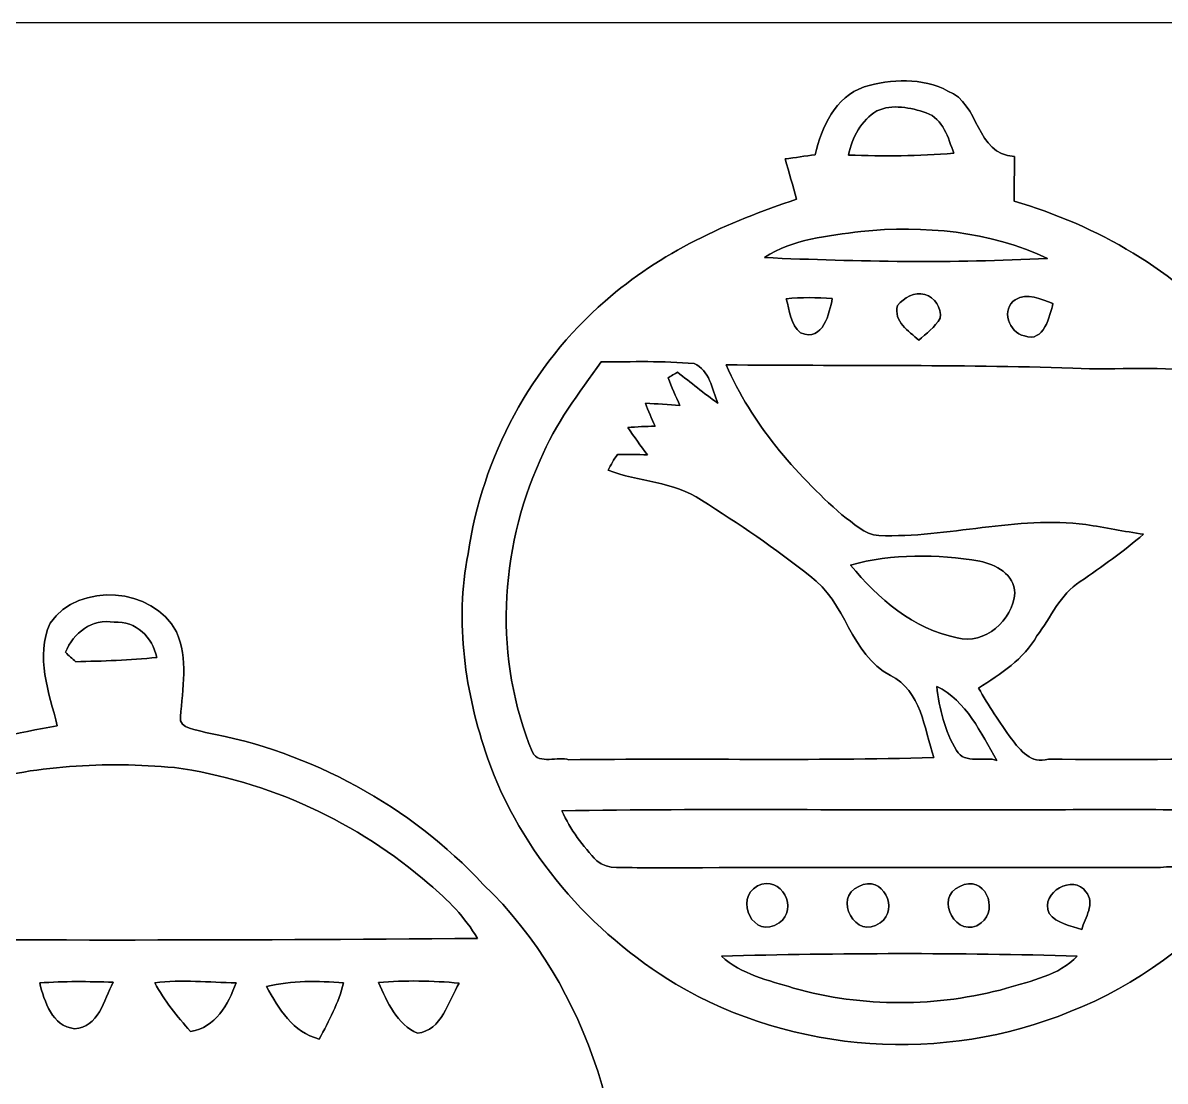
# Model space of a CAD drawing. Header units: centimetres. Extents: x -16.8 to 16.8, y -16.7 to 16.7.
# Drawn here: x -8.28 to 2.89, y 6.33 to 16.67 of the extents above; entities that cross this region are included whole.
import ezdxf

# ---------------------------------------------------------------- set-up
doc = ezdxf.new("R2010")
doc.units = ezdxf.units.CM
doc.header["$MEASUREMENT"] = 0
doc.layers.add('Layer 1', color=7, linetype='Continuous')

msp = doc.modelspace()

# ---------------------------------------------------------------- linework, layer by layer
at = {"layer": 'Layer 1', "color": 7}
for points, knots in [([(-16.77458, 16.66875), (-16.77458, 16.66875), (16.77458, 16.66875), (16.77458, 16.66875), (16.77458, 16.66875), (16.77458, 16.66875), (16.77458, -16.66875), (16.77458, -16.66875), (16.77458, -16.66875), (16.77458, -16.66875), (-16.77458, -16.66875), (-16.77458, -16.66875), (-16.77458, -16.66875), (-16.77458, -16.66875), (-16.77458, 16.66875), (-16.77458, 16.66875), (-16.77458, 16.66875), (-16.77458, 16.66875), (-16.77458, 16.66875), (-16.77458, 16.66875)], [0, 0, 0, 0, 0.16666667, 0.16666667, 0.16666667, 0.16666667, 0.33333333, 0.33333333, 0.33333333, 0.33333333, 0.5, 0.5, 0.5, 0.5, 0.66666667, 0.66666667, 0.66666667, 0.66666667, 1, 1, 1, 1]), ([(-0.05891, 16.04222), (-0.33973, 15.94838), (-0.47413, 15.64746), (-0.53552, 15.3797), (-0.53552, 15.3797), (-0.63324, 15.36629), (-0.73237, 15.35289), (-0.82903, 15.33878), (-0.82903, 15.33878), (-0.79481, 15.20684), (-0.75283, 15.07737), (-0.71755, 14.94543), (-0.71755, 14.94543), (-1.39206, 14.72247), (-2.05211, 14.42438), (-2.58939, 13.94954), (-2.58939, 13.94954), (-3.31435, 13.32265), (-3.79307, 12.42589), (-3.92959, 11.47833), (-3.92959, 11.47833), (-4.06224, 10.81264), (-3.95852, 10.12084), (-3.7405, 9.48443), (-3.7405, 9.48443), (-3.41383, 8.55945), (-2.73473, 7.77804), (-1.8983, 7.27392), (-1.8983, 7.27392), (-0.74824, 6.59342), (0.72284, 6.49676), (1.95651, 7.00476), (1.95651, 7.00476), (3.25543, 7.51487), (4.25626, 8.71255), (4.51944, 10.0838), (4.51944, 10.0838), (4.75791, 11.32205), (4.35222, 12.64391), (3.54577, 13.60029), (3.54577, 13.60029), (2.9912, 14.24975), (2.22144, 14.68755), (1.40794, 14.92673), (1.40794, 14.92673), (1.40935, 15.07208), (1.41217, 15.21742), (1.41146, 15.36241), (1.41146, 15.36241), (1.03011, 15.38111), (1.07421, 15.88417), (0.76165, 16.00235), (0.76165, 16.00235), (0.51118, 16.13606), (0.20638, 16.1223), (-0.05891, 16.04222), (-0.05891, 16.04222), (-0.05891, 16.04222), (-0.05891, 16.04222), (-0.05891, 16.04222)], [0, 0, 0, 0, 0.0625, 0.0625, 0.0625, 0.0625, 0.125, 0.125, 0.125, 0.125, 0.1875, 0.1875, 0.1875, 0.1875, 0.25, 0.25, 0.25, 0.25, 0.3125, 0.3125, 0.3125, 0.3125, 0.375, 0.375, 0.375, 0.375, 0.4375, 0.4375, 0.4375, 0.4375, 0.5, 0.5, 0.5, 0.5, 0.5625, 0.5625, 0.5625, 0.5625, 0.625, 0.625, 0.625, 0.625, 0.6875, 0.6875, 0.6875, 0.6875, 0.75, 0.75, 0.75, 0.75, 0.8125, 0.8125, 0.8125, 0.8125, 0.875, 0.875, 0.875, 0.875, 1, 1, 1, 1]), ([(0.06632, 15.80832), (0.21731, 15.87888), (0.39758, 15.83902), (0.54892, 15.79033), (0.54892, 15.79033), (0.71579, 15.73071), (0.76447, 15.54339), (0.8188, 15.39452), (0.8188, 15.39452), (0.47625, 15.36665), (0.13194, 15.36453), (-0.21096, 15.37688), (-0.21096, 15.37688), (-0.17709, 15.54833), (-0.08537, 15.71554), (0.06632, 15.80832)], [0, 0, 0, 0, 0.2, 0.2, 0.2, 0.2, 0.4, 0.4, 0.4, 0.4, 0.6, 0.6, 0.6, 0.6, 1, 1, 1, 1]), ([(-0.08961, 14.6304), (0.52423, 14.69143), (1.17016, 14.63322), (1.7339, 14.36687), (1.7339, 14.36687), (0.81245, 14.31678), (-0.11148, 14.33512), (-1.03293, 14.37428), (-1.03293, 14.37428), (-0.75494, 14.55984), (-0.41099, 14.58383), (-0.08961, 14.6304)], [0, 0, 0, 0, 0.25, 0.25, 0.25, 0.25, 0.5, 0.5, 0.5, 0.5, 1, 1, 1, 1]), ([(-0.82091, 13.97141), (-0.67098, 13.98658), (-0.51964, 13.98658), (-0.36901, 13.97388), (-0.36901, 13.97388), (-0.39829, 13.83559), (-0.45403, 13.54667), (-0.67945, 13.63839), (-0.67945, 13.63839), (-0.77752, 13.71988), (-0.78528, 13.85782), (-0.82091, 13.97141)], [0, 0, 0, 0, 0.25, 0.25, 0.25, 0.25, 0.5, 0.5, 0.5, 0.5, 1, 1, 1, 1]), ([(0.26776, 13.90791), (0.33267, 13.98094), (0.43427, 14.04655), (0.53587, 14.01339), (0.53587, 14.01339), (0.63253, 13.98552), (0.70132, 13.88251), (0.68509, 13.78232), (0.68509, 13.78232), (0.63429, 13.69413), (0.55033, 13.63274), (0.47554, 13.56642), (0.47554, 13.56642), (0.37924, 13.65991), (0.22825, 13.74316), (0.26776, 13.90791)], [0, 0, 0, 0, 0.2, 0.2, 0.2, 0.2, 0.4, 0.4, 0.4, 0.4, 0.6, 0.6, 0.6, 0.6, 1, 1, 1, 1]), ([(1.42028, 13.96224), (1.53635, 14.04161), (1.67252, 13.96189), (1.78858, 13.92626), (1.78858, 13.92626), (1.76001, 13.80913), (1.69721, 13.53573), (1.51059, 13.60981), (1.51059, 13.60981), (1.35431, 13.63768), (1.27741, 13.87651), (1.42028, 13.96224)], [0, 0, 0, 0, 0.25, 0.25, 0.25, 0.25, 0.5, 0.5, 0.5, 0.5, 1, 1, 1, 1]), ([(-2.62749, 13.35652), (-2.32551, 13.3544), (-2.02212, 13.36781), (-1.72085, 13.33782), (-1.72085, 13.33782), (-1.56774, 13.27891), (-1.54481, 13.08664), (-1.48872, 12.95188), (-1.48872, 12.95188), (-1.62419, 13.04749), (-1.75189, 13.15367), (-1.88278, 13.25492), (-1.88278, 13.25492), (-1.90571, 13.24116), (-1.95192, 13.21364), (-1.9752, 13.19953), (-1.9752, 13.19953), (-1.93922, 13.10816), (-1.90006, 13.01785), (-1.85843, 12.9286), (-1.85843, 12.9286), (-1.97026, 12.93636), (-2.08527, 12.94518), (-2.19604, 12.95188), (-2.19604, 12.95188), (-2.16817, 12.87533), (-2.13536, 12.80089), (-2.1022, 12.72646), (-2.1022, 12.72646), (-2.1911, 12.72434), (-2.2793, 12.72117), (-2.36784, 12.71411), (-2.36784, 12.71411), (-2.30681, 12.62274), (-2.24155, 12.53455), (-2.17629, 12.44635), (-2.17629, 12.44635), (-2.2733, 12.44882), (-2.37314, 12.45447), (-2.46944, 12.44917), (-2.46944, 12.44917), (-2.50613, 12.40296), (-2.53259, 12.34934), (-2.56152, 12.29783), (-2.56152, 12.29783), (-2.26236, 12.18106), (-1.92193, 12.18847), (-1.64888, 12.00397), (-1.64888, 12.00397), (-1.28446, 11.77361), (-0.92534, 11.53266), (-0.58843, 11.26278), (-0.58843, 11.26278), (-0.23319, 11.01302), (-0.19473, 10.49726), (0.19967, 10.29123), (0.19967, 10.29123), (0.49777, 10.1413), (0.53164, 9.77265), (0.6223, 9.48796), (0.6223, 9.48796), (-0.56691, 9.45339), (-1.75683, 9.48302), (-2.94605, 9.46644), (-2.94605, 9.46644), (-3.04412, 9.5063), (-3.23744, 9.41246), (-3.30165, 9.53982), (-3.30165, 9.53982), (-3.67453, 10.44504), (-3.63008, 11.50761), (-3.22404, 12.3952), (-3.22404, 12.3952), (-3.08187, 12.74798), (-2.84515, 13.0489), (-2.62749, 13.35652)], [0, 0, 0, 0, 0.05, 0.05, 0.05, 0.05, 0.1, 0.1, 0.1, 0.1, 0.15, 0.15, 0.15, 0.15, 0.2, 0.2, 0.2, 0.2, 0.25, 0.25, 0.25, 0.25, 0.3, 0.3, 0.3, 0.3, 0.35, 0.35, 0.35, 0.35, 0.4, 0.4, 0.4, 0.4, 0.45, 0.45, 0.45, 0.45, 0.5, 0.5, 0.5, 0.5, 0.55, 0.55, 0.55, 0.55, 0.6, 0.6, 0.6, 0.6, 0.65, 0.65, 0.65, 0.65, 0.7, 0.7, 0.7, 0.7, 0.75, 0.75, 0.75, 0.75, 0.8, 0.8, 0.8, 0.8, 0.85, 0.85, 0.85, 0.85, 0.9, 0.9, 0.9, 0.9, 1, 1, 1, 1]), ([(-1.40617, 13.32618), (-0.27728, 13.31595), (0.85266, 13.329), (1.98155, 13.29514), (1.98155, 13.29514), (2.41618, 13.2655), (2.86808, 13.33324), (3.29248, 13.23728), (3.29248, 13.23728), (4.04742, 12.40896), (4.3053, 11.19964), (4.09963, 10.11237), (4.09963, 10.11237), (4.04707, 9.89118), (3.98216, 9.6707), (3.87491, 9.46926), (3.87491, 9.46926), (3.16442, 9.47949), (2.45392, 9.46009), (1.74413, 9.47349), (1.74413, 9.47349), (1.57339, 9.41776), (1.47038, 9.56134), (1.38183, 9.67105), (1.38183, 9.67105), (1.26647, 9.83121), (1.15923, 9.99702), (1.06045, 10.16741), (1.06045, 10.16741), (1.276, 10.30534), (1.50283, 10.44716), (1.6316, 10.67752), (1.6316, 10.67752), (1.76777, 10.85674), (1.85773, 11.08498), (2.05564, 11.20846), (2.05564, 11.20846), (2.26907, 11.35239), (2.47685, 11.50585), (2.67511, 11.67024), (2.67511, 11.67024), (2.48532, 11.69811), (2.29835, 11.73551), (2.10926, 11.76584), (2.10926, 11.76584), (1.43122, 11.85263), (0.76412, 11.63426), (0.08643, 11.65754), (0.08643, 11.65754), (-0.05891, 11.66177), (-0.16263, 11.78454), (-0.27552, 11.85933), (-0.27552, 11.85933), (-0.73942, 12.27102), (-1.15676, 12.75292), (-1.40617, 13.32618)], [0, 0, 0, 0, 0.06666667, 0.06666667, 0.06666667, 0.06666667, 0.13333333, 0.13333333, 0.13333333, 0.13333333, 0.2, 0.2, 0.2, 0.2, 0.26666667, 0.26666667, 0.26666667, 0.26666667, 0.33333333, 0.33333333, 0.33333333, 0.33333333, 0.4, 0.4, 0.4, 0.4, 0.46666667, 0.46666667, 0.46666667, 0.46666667, 0.53333333, 0.53333333, 0.53333333, 0.53333333, 0.6, 0.6, 0.6, 0.6, 0.66666667, 0.66666667, 0.66666667, 0.66666667, 0.73333333, 0.73333333, 0.73333333, 0.73333333, 0.8, 0.8, 0.8, 0.8, 0.86666667, 0.86666667, 0.86666667, 0.86666667, 1, 1, 1, 1]), ([(-0.19156, 11.36932), (0.21696, 11.4808), (0.65652, 11.47974), (1.07209, 11.40601), (1.07209, 11.40601), (1.23014, 11.37814), (1.41252, 11.27654), (1.41499, 11.09557), (1.41499, 11.09557), (1.39453, 10.83169), (1.12113, 10.58616), (0.85125, 10.65883), (0.85125, 10.65883), (0.42545, 10.74244), (0.07726, 11.04336), (-0.19156, 11.36932)], [0, 0, 0, 0, 0.2, 0.2, 0.2, 0.2, 0.4, 0.4, 0.4, 0.4, 0.6, 0.6, 0.6, 0.6, 1, 1, 1, 1]), ([(-8.01723, 10.80311), (-8.16504, 10.47327), (-8.02534, 10.12437), (-7.94667, 9.79664), (-7.94667, 9.79664), (-8.72278, 9.67176), (-9.48902, 9.42375), (-10.14342, 8.97996), (-10.14342, 8.97996), (-11.64872, 8.03346), (-12.55289, 6.21524), (-12.38179, 4.44288), (-12.38179, 4.44288), (-12.27631, 3.03601), (-11.49315, 1.71873), (-10.35614, 0.89711), (-10.35614, 0.89711), (-9.07133, -0.04798), (-7.32296, -0.31962), (-5.81413, 0.20461), (-5.81413, 0.20461), (-4.03825, 0.77435), (-2.65077, 2.42464), (-2.44722, 4.2859), (-2.44722, 4.2859), (-2.29129, 5.71041), (-2.73368, 7.24076), (-3.78107, 8.24865), (-3.78107, 8.24865), (-4.49827, 9.01488), (-5.46382, 9.54687), (-6.49781, 9.73279), (-6.49781, 9.73279), (-6.5719, 9.76559), (-6.7624, 9.76136), (-6.74264, 9.88836), (-6.74264, 9.88836), (-6.72218, 10.16035), (-6.6615, 10.45527), (-6.78251, 10.71527), (-6.78251, 10.71527), (-7.00934, 11.1566), (-7.73183, 11.2074), (-8.01723, 10.80311), (-8.01723, 10.80311), (-8.01723, 10.80311), (-8.01723, 10.80311), (-8.01723, 10.80311)], [0, 0, 0, 0, 0.07692308, 0.07692308, 0.07692308, 0.07692308, 0.15384615, 0.15384615, 0.15384615, 0.15384615, 0.23076923, 0.23076923, 0.23076923, 0.23076923, 0.30769231, 0.30769231, 0.30769231, 0.30769231, 0.38461538, 0.38461538, 0.38461538, 0.38461538, 0.46153846, 0.46153846, 0.46153846, 0.46153846, 0.53846154, 0.53846154, 0.53846154, 0.53846154, 0.61538462, 0.61538462, 0.61538462, 0.61538462, 0.69230769, 0.69230769, 0.69230769, 0.69230769, 0.76923077, 0.76923077, 0.76923077, 0.76923077, 0.84615385, 0.84615385, 0.84615385, 0.84615385, 1, 1, 1, 1]), ([(-7.86694, 10.51666), (-7.78757, 10.70681), (-7.60977, 10.85003), (-7.38928, 10.81017), (-7.38928, 10.81017), (-7.17868, 10.82675), (-7.01569, 10.66271), (-6.97336, 10.46656), (-6.97336, 10.46656), (-7.23653, 10.43622), (-7.50182, 10.43305), (-7.76605, 10.42388), (-7.76605, 10.42388), (-7.79992, 10.45492), (-7.83343, 10.48597), (-7.86694, 10.51666)], [0, 0, 0, 0, 0.2, 0.2, 0.2, 0.2, 0.4, 0.4, 0.4, 0.4, 0.6, 0.6, 0.6, 0.6, 1, 1, 1, 1]), ([(0.65193, 10.18328), (0.94192, 10.04394), (1.08444, 9.72714), (1.23966, 9.46044), (1.23966, 9.46044), (1.12536, 9.50242), (0.92251, 9.41846), (0.84631, 9.5564), (0.84631, 9.5564), (0.73096, 9.74478), (0.67874, 9.96597), (0.65193, 10.18328)], [0, 0, 0, 0, 0.25, 0.25, 0.25, 0.25, 0.5, 0.5, 0.5, 0.5, 1, 1, 1, 1]), ([(-8.83673, 9.21949), (-8.17951, 9.41176), (-7.48136, 9.45233), (-6.80156, 9.39024), (-6.80156, 9.39024), (-5.88363, 9.26359), (-5.00768, 8.8586), (-4.31024, 8.24936), (-4.31024, 8.24936), (-4.12433, 8.10048), (-3.9624, 7.92409), (-3.83646, 7.72125), (-3.83646, 7.72125), (-6.21771, 7.70008), (-8.60002, 7.69832), (-10.98091, 7.72231), (-10.98091, 7.72231), (-10.4327, 8.41304), (-9.67458, 8.94115), (-8.83673, 9.21949)], [0, 0, 0, 0, 0.16666667, 0.16666667, 0.16666667, 0.16666667, 0.33333333, 0.33333333, 0.33333333, 0.33333333, 0.5, 0.5, 0.5, 0.5, 0.66666667, 0.66666667, 0.66666667, 0.66666667, 1, 1, 1, 1]), ([(-3.01202, 8.96761), (-1.59068, 8.99125), (-0.16898, 8.9722), (1.25236, 8.97819), (1.25236, 8.97819), (2.03447, 8.97255), (2.81764, 8.99724), (3.59939, 8.95632), (3.59939, 8.95632), (3.52813, 8.79263), (3.43782, 8.63247), (3.3147, 8.50265), (3.3147, 8.50265), (3.19299, 8.37847), (2.99261, 8.43844), (2.84092, 8.41269), (2.84092, 8.41269), (1.13524, 8.41093), (-0.57044, 8.41904), (-2.27612, 8.40881), (-2.27612, 8.40881), (-2.40277, 8.42292), (-2.56328, 8.38412), (-2.67018, 8.47725), (-2.67018, 8.47725), (-2.80882, 8.62189), (-2.92982, 8.78452), (-3.01202, 8.96761)], [0, 0, 0, 0, 0.125, 0.125, 0.125, 0.125, 0.25, 0.25, 0.25, 0.25, 0.375, 0.375, 0.375, 0.375, 0.5, 0.5, 0.5, 0.5, 0.625, 0.625, 0.625, 0.625, 0.75, 0.75, 0.75, 0.75, 1, 1, 1, 1]), ([(-1.10031, 8.23313), (-0.86572, 8.34884), (-0.6925, 8.00417), (-0.889, 7.87259), (-0.889, 7.87259), (-1.13947, 7.70008), (-1.33456, 8.10719), (-1.10031, 8.23313)], [0, 0, 0, 0, 0.33333333, 0.33333333, 0.33333333, 0.33333333, 1, 1, 1, 1]), ([(-0.11007, 8.22819), (0.12347, 8.35201), (0.29422, 8.00206), (0.09878, 7.87259), (0.09878, 7.87259), (-0.14076, 7.69338), (-0.36724, 8.12412), (-0.11007, 8.22819)], [0, 0, 0, 0, 0.33333333, 0.33333333, 0.33333333, 0.33333333, 1, 1, 1, 1]), ([(0.87771, 8.22819), (1.11901, 8.35131), (1.26541, 8.00982), (1.08761, 7.87153), (1.08761, 7.87153), (0.85019, 7.69267), (0.61877, 8.12341), (0.87771, 8.22819)], [0, 0, 0, 0, 0.33333333, 0.33333333, 0.33333333, 0.33333333, 1, 1, 1, 1]), ([(1.75119, 7.96466), (1.657, 8.17351), (1.99425, 8.35237), (2.11032, 8.17598), (2.11032, 8.17598), (2.2038, 8.06344), (2.10397, 7.92304), (2.0701, 7.80732), (2.0701, 7.80732), (1.96074, 7.84648), (1.82668, 7.86518), (1.75119, 7.96466)], [0, 0, 0, 0, 0.25, 0.25, 0.25, 0.25, 0.5, 0.5, 0.5, 0.5, 1, 1, 1, 1]), ([(-1.4538, 7.54733), (-0.29457, 7.57908), (0.86677, 7.58014), (2.02636, 7.54839), (2.02636, 7.54839), (1.84714, 7.35577), (1.57374, 7.30885), (1.33526, 7.233), (1.33526, 7.233), (0.65828, 7.04779), (-0.07126, 7.04286), (-0.74718, 7.23547), (-0.74718, 7.23547), (-0.99342, 7.30814), (-1.25765, 7.37059), (-1.4538, 7.54733)], [0, 0, 0, 0, 0.2, 0.2, 0.2, 0.2, 0.4, 0.4, 0.4, 0.4, 0.6, 0.6, 0.6, 0.6, 1, 1, 1, 1]), ([(-8.11812, 7.28521), (-7.87964, 7.30179), (-7.63976, 7.30109), (-7.40093, 7.29156), (-7.40093, 7.29156), (-7.48841, 7.11906), (-7.54592, 6.84847), (-7.77875, 6.83789), (-7.77875, 6.83789), (-7.99818, 6.86364), (-8.07226, 7.10283), (-8.11812, 7.28521)], [0, 0, 0, 0, 0.25, 0.25, 0.25, 0.25, 0.5, 0.5, 0.5, 0.5, 1, 1, 1, 1]), ([(-6.99417, 7.28698), (-6.72924, 7.31908), (-6.46218, 7.29227), (-6.19654, 7.28592), (-6.19654, 7.28592), (-6.27839, 7.07496), (-6.39551, 6.85024), (-6.64492, 6.81037), (-6.64492, 6.81037), (-6.77263, 6.96066), (-6.90245, 7.11129), (-6.99417, 7.28698)], [0, 0, 0, 0, 0.25, 0.25, 0.25, 0.25, 0.5, 0.5, 0.5, 0.5, 1, 1, 1, 1]), ([(-5.90056, 7.24888), (-5.65397, 7.31308), (-5.39785, 7.30356), (-5.14668, 7.28627), (-5.14668, 7.28627), (-5.19642, 7.09189), (-5.29096, 6.91374), (-5.38445, 6.73735), (-5.38445, 6.73735), (-5.64515, 6.80226), (-5.78062, 7.03298), (-5.90056, 7.24888)], [0, 0, 0, 0, 0.25, 0.25, 0.25, 0.25, 0.5, 0.5, 0.5, 0.5, 1, 1, 1, 1]), ([(-4.80695, 7.28804), (-4.54448, 7.31449), (-4.27884, 7.30603), (-4.01602, 7.2838), (-4.01602, 7.2838), (-4.1215, 7.10706), (-4.18994, 6.81919), (-4.42348, 6.79485), (-4.42348, 6.79485), (-4.62633, 6.87493), (-4.7184, 7.10318), (-4.80695, 7.28804)], [0, 0, 0, 0, 0.25, 0.25, 0.25, 0.25, 0.5, 0.5, 0.5, 0.5, 1, 1, 1, 1])]:
    msp.add_open_spline(points, degree=3, knots=knots, dxfattribs=at)
at = {"layer": 'Layer 1', "color": 251}
for points, knots in [([(-0.05891, 16.04222), (0.20638, 16.1223), (0.51118, 16.13606), (0.76165, 16.00235), (0.76165, 16.00235), (1.07421, 15.88417), (1.03011, 15.38111), (1.41146, 15.36241), (1.41146, 15.36241), (1.41217, 15.21742), (1.40935, 15.07208), (1.40794, 14.92673), (1.40794, 14.92673), (2.22144, 14.68755), (2.9912, 14.24975), (3.54577, 13.60029), (3.54577, 13.60029), (4.35222, 12.64391), (4.75791, 11.32205), (4.51944, 10.0838), (4.51944, 10.0838), (4.25626, 8.71255), (3.25543, 7.51487), (1.95651, 7.00476), (1.95651, 7.00476), (0.72284, 6.49676), (-0.74824, 6.59342), (-1.8983, 7.27392), (-1.8983, 7.27392), (-2.73473, 7.77804), (-3.41383, 8.55945), (-3.7405, 9.48443), (-3.7405, 9.48443), (-3.95852, 10.12084), (-4.06224, 10.81264), (-3.92959, 11.47833), (-3.92959, 11.47833), (-3.79307, 12.42589), (-3.31435, 13.32265), (-2.58939, 13.94954), (-2.58939, 13.94954), (-2.05211, 14.42438), (-1.39206, 14.72247), (-0.71755, 14.94543), (-0.71755, 14.94543), (-0.75283, 15.07737), (-0.79481, 15.20684), (-0.82903, 15.33878), (-0.82903, 15.33878), (-0.73237, 15.35289), (-0.63324, 15.36629), (-0.53552, 15.3797), (-0.53552, 15.3797), (-0.47413, 15.64746), (-0.33973, 15.94838), (-0.05891, 16.04222), (-0.05891, 16.04222), (-0.05891, 16.04222), (-0.05891, 16.04222), (-0.05891, 16.04222)], [0, 0, 0, 0, 0.0625, 0.0625, 0.0625, 0.0625, 0.125, 0.125, 0.125, 0.125, 0.1875, 0.1875, 0.1875, 0.1875, 0.25, 0.25, 0.25, 0.25, 0.3125, 0.3125, 0.3125, 0.3125, 0.375, 0.375, 0.375, 0.375, 0.4375, 0.4375, 0.4375, 0.4375, 0.5, 0.5, 0.5, 0.5, 0.5625, 0.5625, 0.5625, 0.5625, 0.625, 0.625, 0.625, 0.625, 0.6875, 0.6875, 0.6875, 0.6875, 0.75, 0.75, 0.75, 0.75, 0.8125, 0.8125, 0.8125, 0.8125, 0.875, 0.875, 0.875, 0.875, 1, 1, 1, 1]), ([(0.06632, 15.80832), (-0.08537, 15.71554), (-0.17709, 15.54833), (-0.21096, 15.37688), (-0.21096, 15.37688), (0.13194, 15.36453), (0.47625, 15.36665), (0.8188, 15.39452), (0.8188, 15.39452), (0.76447, 15.54339), (0.71579, 15.73071), (0.54892, 15.79033), (0.54892, 15.79033), (0.39758, 15.83902), (0.21731, 15.87888), (0.06632, 15.80832), (0.06632, 15.80832), (0.06632, 15.80832), (0.06632, 15.80832), (0.06632, 15.80832)], [0, 0, 0, 0, 0.16666667, 0.16666667, 0.16666667, 0.16666667, 0.33333333, 0.33333333, 0.33333333, 0.33333333, 0.5, 0.5, 0.5, 0.5, 0.66666667, 0.66666667, 0.66666667, 0.66666667, 1, 1, 1, 1]), ([(-0.08961, 14.6304), (-0.41099, 14.58383), (-0.75494, 14.55984), (-1.03293, 14.37428), (-1.03293, 14.37428), (-0.11148, 14.33512), (0.81245, 14.31678), (1.7339, 14.36687), (1.7339, 14.36687), (1.17016, 14.63322), (0.52423, 14.69143), (-0.08961, 14.6304), (-0.08961, 14.6304), (-0.08961, 14.6304), (-0.08961, 14.6304), (-0.08961, 14.6304)], [0, 0, 0, 0, 0.2, 0.2, 0.2, 0.2, 0.4, 0.4, 0.4, 0.4, 0.6, 0.6, 0.6, 0.6, 1, 1, 1, 1]), ([(-0.82091, 13.97141), (-0.78528, 13.85782), (-0.77752, 13.71988), (-0.67945, 13.63839), (-0.67945, 13.63839), (-0.45403, 13.54667), (-0.39829, 13.83559), (-0.36901, 13.97388), (-0.36901, 13.97388), (-0.51964, 13.98658), (-0.67098, 13.98658), (-0.82091, 13.97141), (-0.82091, 13.97141), (-0.82091, 13.97141), (-0.82091, 13.97141), (-0.82091, 13.97141)], [0, 0, 0, 0, 0.2, 0.2, 0.2, 0.2, 0.4, 0.4, 0.4, 0.4, 0.6, 0.6, 0.6, 0.6, 1, 1, 1, 1]), ([(0.26776, 13.90791), (0.22825, 13.74316), (0.37924, 13.65991), (0.47554, 13.56642), (0.47554, 13.56642), (0.55033, 13.63274), (0.63429, 13.69413), (0.68509, 13.78232), (0.68509, 13.78232), (0.70132, 13.88251), (0.63253, 13.98552), (0.53587, 14.01339), (0.53587, 14.01339), (0.43427, 14.04655), (0.33267, 13.98094), (0.26776, 13.90791), (0.26776, 13.90791), (0.26776, 13.90791), (0.26776, 13.90791), (0.26776, 13.90791)], [0, 0, 0, 0, 0.16666667, 0.16666667, 0.16666667, 0.16666667, 0.33333333, 0.33333333, 0.33333333, 0.33333333, 0.5, 0.5, 0.5, 0.5, 0.66666667, 0.66666667, 0.66666667, 0.66666667, 1, 1, 1, 1]), ([(1.42028, 13.96224), (1.27741, 13.87651), (1.35431, 13.63768), (1.51059, 13.60981), (1.51059, 13.60981), (1.69721, 13.53573), (1.76001, 13.80913), (1.78858, 13.92626), (1.78858, 13.92626), (1.67252, 13.96189), (1.53635, 14.04161), (1.42028, 13.96224), (1.42028, 13.96224), (1.42028, 13.96224), (1.42028, 13.96224), (1.42028, 13.96224)], [0, 0, 0, 0, 0.2, 0.2, 0.2, 0.2, 0.4, 0.4, 0.4, 0.4, 0.6, 0.6, 0.6, 0.6, 1, 1, 1, 1]), ([(-2.62749, 13.35652), (-2.84515, 13.0489), (-3.08187, 12.74798), (-3.22404, 12.3952), (-3.22404, 12.3952), (-3.63008, 11.50761), (-3.67453, 10.44504), (-3.30165, 9.53982), (-3.30165, 9.53982), (-3.23744, 9.41246), (-3.04412, 9.5063), (-2.94605, 9.46644), (-2.94605, 9.46644), (-1.75683, 9.48302), (-0.56691, 9.45339), (0.6223, 9.48796), (0.6223, 9.48796), (0.53164, 9.77265), (0.49777, 10.1413), (0.19967, 10.29123), (0.19967, 10.29123), (-0.19473, 10.49726), (-0.23319, 11.01302), (-0.58843, 11.26278), (-0.58843, 11.26278), (-0.92534, 11.53266), (-1.28446, 11.77361), (-1.64888, 12.00397), (-1.64888, 12.00397), (-1.92193, 12.18847), (-2.26236, 12.18106), (-2.56152, 12.29783), (-2.56152, 12.29783), (-2.53259, 12.34934), (-2.50613, 12.40296), (-2.46944, 12.44917), (-2.46944, 12.44917), (-2.37314, 12.45447), (-2.2733, 12.44882), (-2.17629, 12.44635), (-2.17629, 12.44635), (-2.24155, 12.53455), (-2.30681, 12.62274), (-2.36784, 12.71411), (-2.36784, 12.71411), (-2.2793, 12.72117), (-2.1911, 12.72434), (-2.1022, 12.72646), (-2.1022, 12.72646), (-2.13536, 12.80089), (-2.16817, 12.87533), (-2.19604, 12.95188), (-2.19604, 12.95188), (-2.08527, 12.94518), (-1.97026, 12.93636), (-1.85843, 12.9286), (-1.85843, 12.9286), (-1.90006, 13.01785), (-1.93922, 13.10816), (-1.9752, 13.19953), (-1.9752, 13.19953), (-1.95192, 13.21364), (-1.90571, 13.24116), (-1.88278, 13.25492), (-1.88278, 13.25492), (-1.75189, 13.15367), (-1.62419, 13.04749), (-1.48872, 12.95188), (-1.48872, 12.95188), (-1.54481, 13.08664), (-1.56774, 13.27891), (-1.72085, 13.33782), (-1.72085, 13.33782), (-2.02212, 13.36781), (-2.32551, 13.3544), (-2.62749, 13.35652), (-2.62749, 13.35652), (-2.62749, 13.35652), (-2.62749, 13.35652), (-2.62749, 13.35652)], [0, 0, 0, 0, 0.04761905, 0.04761905, 0.04761905, 0.04761905, 0.0952381, 0.0952381, 0.0952381, 0.0952381, 0.14285714, 0.14285714, 0.14285714, 0.14285714, 0.19047619, 0.19047619, 0.19047619, 0.19047619, 0.23809524, 0.23809524, 0.23809524, 0.23809524, 0.28571429, 0.28571429, 0.28571429, 0.28571429, 0.33333333, 0.33333333, 0.33333333, 0.33333333, 0.38095238, 0.38095238, 0.38095238, 0.38095238, 0.42857143, 0.42857143, 0.42857143, 0.42857143, 0.47619048, 0.47619048, 0.47619048, 0.47619048, 0.52380952, 0.52380952, 0.52380952, 0.52380952, 0.57142857, 0.57142857, 0.57142857, 0.57142857, 0.61904762, 0.61904762, 0.61904762, 0.61904762, 0.66666667, 0.66666667, 0.66666667, 0.66666667, 0.71428571, 0.71428571, 0.71428571, 0.71428571, 0.76190476, 0.76190476, 0.76190476, 0.76190476, 0.80952381, 0.80952381, 0.80952381, 0.80952381, 0.85714286, 0.85714286, 0.85714286, 0.85714286, 0.9047619, 0.9047619, 0.9047619, 0.9047619, 1, 1, 1, 1]), ([(-1.40617, 13.32618), (-1.15676, 12.75292), (-0.73942, 12.27102), (-0.27552, 11.85933), (-0.27552, 11.85933), (-0.16263, 11.78454), (-0.05891, 11.66177), (0.08643, 11.65754), (0.08643, 11.65754), (0.76412, 11.63426), (1.43122, 11.85263), (2.10926, 11.76584), (2.10926, 11.76584), (2.29835, 11.73551), (2.48532, 11.69811), (2.67511, 11.67024), (2.67511, 11.67024), (2.47685, 11.50585), (2.26907, 11.35239), (2.05564, 11.20846), (2.05564, 11.20846), (1.85773, 11.08498), (1.76777, 10.85674), (1.6316, 10.67752), (1.6316, 10.67752), (1.50283, 10.44716), (1.276, 10.30534), (1.06045, 10.16741), (1.06045, 10.16741), (1.15923, 9.99702), (1.26647, 9.83121), (1.38183, 9.67105), (1.38183, 9.67105), (1.47038, 9.56134), (1.57339, 9.41776), (1.74413, 9.47349), (1.74413, 9.47349), (2.45392, 9.46009), (3.16442, 9.47949), (3.87491, 9.46926), (3.87491, 9.46926), (3.98216, 9.6707), (4.04707, 9.89118), (4.09963, 10.11237), (4.09963, 10.11237), (4.3053, 11.19964), (4.04742, 12.40896), (3.29248, 13.23728), (3.29248, 13.23728), (2.86808, 13.33324), (2.41618, 13.2655), (1.98155, 13.29514), (1.98155, 13.29514), (0.85266, 13.329), (-0.27728, 13.31595), (-1.40617, 13.32618), (-1.40617, 13.32618), (-1.40617, 13.32618), (-1.40617, 13.32618), (-1.40617, 13.32618)], [0, 0, 0, 0, 0.0625, 0.0625, 0.0625, 0.0625, 0.125, 0.125, 0.125, 0.125, 0.1875, 0.1875, 0.1875, 0.1875, 0.25, 0.25, 0.25, 0.25, 0.3125, 0.3125, 0.3125, 0.3125, 0.375, 0.375, 0.375, 0.375, 0.4375, 0.4375, 0.4375, 0.4375, 0.5, 0.5, 0.5, 0.5, 0.5625, 0.5625, 0.5625, 0.5625, 0.625, 0.625, 0.625, 0.625, 0.6875, 0.6875, 0.6875, 0.6875, 0.75, 0.75, 0.75, 0.75, 0.8125, 0.8125, 0.8125, 0.8125, 0.875, 0.875, 0.875, 0.875, 1, 1, 1, 1]), ([(-0.19156, 11.36932), (0.07726, 11.04336), (0.42545, 10.74244), (0.85125, 10.65883), (0.85125, 10.65883), (1.12113, 10.58616), (1.39453, 10.83169), (1.41499, 11.09557), (1.41499, 11.09557), (1.41252, 11.27654), (1.23014, 11.37814), (1.07209, 11.40601), (1.07209, 11.40601), (0.65652, 11.47974), (0.21696, 11.4808), (-0.19156, 11.36932), (-0.19156, 11.36932), (-0.19156, 11.36932), (-0.19156, 11.36932), (-0.19156, 11.36932)], [0, 0, 0, 0, 0.16666667, 0.16666667, 0.16666667, 0.16666667, 0.33333333, 0.33333333, 0.33333333, 0.33333333, 0.5, 0.5, 0.5, 0.5, 0.66666667, 0.66666667, 0.66666667, 0.66666667, 1, 1, 1, 1]), ([(-8.01723, 10.80311), (-7.73183, 11.2074), (-7.00934, 11.1566), (-6.78251, 10.71527), (-6.78251, 10.71527), (-6.6615, 10.45527), (-6.72218, 10.16035), (-6.74264, 9.88836), (-6.74264, 9.88836), (-6.7624, 9.76136), (-6.5719, 9.76559), (-6.49781, 9.73279), (-6.49781, 9.73279), (-5.46382, 9.54687), (-4.49827, 9.01488), (-3.78107, 8.24865), (-3.78107, 8.24865), (-2.73368, 7.24076), (-2.29129, 5.71041), (-2.44722, 4.2859), (-2.44722, 4.2859), (-2.65077, 2.42464), (-4.03825, 0.77435), (-5.81413, 0.20461), (-5.81413, 0.20461), (-7.32296, -0.31962), (-9.07133, -0.04798), (-10.35614, 0.89711), (-10.35614, 0.89711), (-11.49315, 1.71873), (-12.27631, 3.03601), (-12.38179, 4.44288), (-12.38179, 4.44288), (-12.55289, 6.21524), (-11.64872, 8.03346), (-10.14342, 8.97996), (-10.14342, 8.97996), (-9.48902, 9.42375), (-8.72278, 9.67176), (-7.94667, 9.79664), (-7.94667, 9.79664), (-8.02534, 10.12437), (-8.16504, 10.47327), (-8.01723, 10.80311), (-8.01723, 10.80311), (-8.01723, 10.80311), (-8.01723, 10.80311), (-8.01723, 10.80311)], [0, 0, 0, 0, 0.07692308, 0.07692308, 0.07692308, 0.07692308, 0.15384615, 0.15384615, 0.15384615, 0.15384615, 0.23076923, 0.23076923, 0.23076923, 0.23076923, 0.30769231, 0.30769231, 0.30769231, 0.30769231, 0.38461538, 0.38461538, 0.38461538, 0.38461538, 0.46153846, 0.46153846, 0.46153846, 0.46153846, 0.53846154, 0.53846154, 0.53846154, 0.53846154, 0.61538462, 0.61538462, 0.61538462, 0.61538462, 0.69230769, 0.69230769, 0.69230769, 0.69230769, 0.76923077, 0.76923077, 0.76923077, 0.76923077, 0.84615385, 0.84615385, 0.84615385, 0.84615385, 1, 1, 1, 1]), ([(-7.86694, 10.51666), (-7.83343, 10.48597), (-7.79992, 10.45492), (-7.76605, 10.42388), (-7.76605, 10.42388), (-7.50182, 10.43305), (-7.23653, 10.43622), (-6.97336, 10.46656), (-6.97336, 10.46656), (-7.01569, 10.66271), (-7.17868, 10.82675), (-7.38928, 10.81017), (-7.38928, 10.81017), (-7.60977, 10.85003), (-7.78757, 10.70681), (-7.86694, 10.51666), (-7.86694, 10.51666), (-7.86694, 10.51666), (-7.86694, 10.51666), (-7.86694, 10.51666)], [0, 0, 0, 0, 0.16666667, 0.16666667, 0.16666667, 0.16666667, 0.33333333, 0.33333333, 0.33333333, 0.33333333, 0.5, 0.5, 0.5, 0.5, 0.66666667, 0.66666667, 0.66666667, 0.66666667, 1, 1, 1, 1]), ([(0.65193, 10.18328), (0.67874, 9.96597), (0.73096, 9.74478), (0.84631, 9.5564), (0.84631, 9.5564), (0.92251, 9.41846), (1.12536, 9.50242), (1.23966, 9.46044), (1.23966, 9.46044), (1.08444, 9.72714), (0.94192, 10.04394), (0.65193, 10.18328), (0.65193, 10.18328), (0.65193, 10.18328), (0.65193, 10.18328), (0.65193, 10.18328)], [0, 0, 0, 0, 0.2, 0.2, 0.2, 0.2, 0.4, 0.4, 0.4, 0.4, 0.6, 0.6, 0.6, 0.6, 1, 1, 1, 1]), ([(-8.83673, 9.21949), (-9.67458, 8.94115), (-10.4327, 8.41304), (-10.98091, 7.72231), (-10.98091, 7.72231), (-8.60002, 7.69832), (-6.21771, 7.70008), (-3.83646, 7.72125), (-3.83646, 7.72125), (-3.9624, 7.92409), (-4.12433, 8.10048), (-4.31024, 8.24936), (-4.31024, 8.24936), (-5.00768, 8.8586), (-5.88363, 9.26359), (-6.80156, 9.39024), (-6.80156, 9.39024), (-7.48136, 9.45233), (-8.17951, 9.41176), (-8.83673, 9.21949), (-8.83673, 9.21949), (-8.83673, 9.21949), (-8.83673, 9.21949), (-8.83673, 9.21949)], [0, 0, 0, 0, 0.14285714, 0.14285714, 0.14285714, 0.14285714, 0.28571429, 0.28571429, 0.28571429, 0.28571429, 0.42857143, 0.42857143, 0.42857143, 0.42857143, 0.57142857, 0.57142857, 0.57142857, 0.57142857, 0.71428571, 0.71428571, 0.71428571, 0.71428571, 1, 1, 1, 1]), ([(-3.01202, 8.96761), (-2.92982, 8.78452), (-2.80882, 8.62189), (-2.67018, 8.47725), (-2.67018, 8.47725), (-2.56328, 8.38412), (-2.40277, 8.42292), (-2.27612, 8.40881), (-2.27612, 8.40881), (-0.57044, 8.41904), (1.13524, 8.41093), (2.84092, 8.41269), (2.84092, 8.41269), (2.99261, 8.43844), (3.19299, 8.37847), (3.3147, 8.50265), (3.3147, 8.50265), (3.43782, 8.63247), (3.52813, 8.79263), (3.59939, 8.95632), (3.59939, 8.95632), (2.81764, 8.99724), (2.03447, 8.97255), (1.25236, 8.97819), (1.25236, 8.97819), (-0.16898, 8.9722), (-1.59068, 8.99125), (-3.01202, 8.96761), (-3.01202, 8.96761), (-3.01202, 8.96761), (-3.01202, 8.96761), (-3.01202, 8.96761)], [0, 0, 0, 0, 0.11111111, 0.11111111, 0.11111111, 0.11111111, 0.22222222, 0.22222222, 0.22222222, 0.22222222, 0.33333333, 0.33333333, 0.33333333, 0.33333333, 0.44444444, 0.44444444, 0.44444444, 0.44444444, 0.55555556, 0.55555556, 0.55555556, 0.55555556, 0.66666667, 0.66666667, 0.66666667, 0.66666667, 0.77777778, 0.77777778, 0.77777778, 0.77777778, 1, 1, 1, 1]), ([(-1.10031, 8.23313), (-1.33456, 8.10719), (-1.13947, 7.70008), (-0.889, 7.87259), (-0.889, 7.87259), (-0.6925, 8.00417), (-0.86572, 8.34884), (-1.10031, 8.23313), (-1.10031, 8.23313), (-1.10031, 8.23313), (-1.10031, 8.23313), (-1.10031, 8.23313)], [0, 0, 0, 0, 0.25, 0.25, 0.25, 0.25, 0.5, 0.5, 0.5, 0.5, 1, 1, 1, 1]), ([(-0.11007, 8.22819), (-0.36724, 8.12412), (-0.14076, 7.69338), (0.09878, 7.87259), (0.09878, 7.87259), (0.29422, 8.00206), (0.12347, 8.35201), (-0.11007, 8.22819), (-0.11007, 8.22819), (-0.11007, 8.22819), (-0.11007, 8.22819), (-0.11007, 8.22819)], [0, 0, 0, 0, 0.25, 0.25, 0.25, 0.25, 0.5, 0.5, 0.5, 0.5, 1, 1, 1, 1]), ([(0.87771, 8.22819), (0.61877, 8.12341), (0.85019, 7.69267), (1.08761, 7.87153), (1.08761, 7.87153), (1.26541, 8.00982), (1.11901, 8.35131), (0.87771, 8.22819), (0.87771, 8.22819), (0.87771, 8.22819), (0.87771, 8.22819), (0.87771, 8.22819)], [0, 0, 0, 0, 0.25, 0.25, 0.25, 0.25, 0.5, 0.5, 0.5, 0.5, 1, 1, 1, 1]), ([(1.75119, 7.96466), (1.82668, 7.86518), (1.96074, 7.84648), (2.0701, 7.80732), (2.0701, 7.80732), (2.10397, 7.92304), (2.2038, 8.06344), (2.11032, 8.17598), (2.11032, 8.17598), (1.99425, 8.35237), (1.657, 8.17351), (1.75119, 7.96466), (1.75119, 7.96466), (1.75119, 7.96466), (1.75119, 7.96466), (1.75119, 7.96466)], [0, 0, 0, 0, 0.2, 0.2, 0.2, 0.2, 0.4, 0.4, 0.4, 0.4, 0.6, 0.6, 0.6, 0.6, 1, 1, 1, 1]), ([(-1.4538, 7.54733), (-1.25765, 7.37059), (-0.99342, 7.30814), (-0.74718, 7.23547), (-0.74718, 7.23547), (-0.07126, 7.04286), (0.65828, 7.04779), (1.33526, 7.233), (1.33526, 7.233), (1.57374, 7.30885), (1.84714, 7.35577), (2.02636, 7.54839), (2.02636, 7.54839), (0.86677, 7.58014), (-0.29457, 7.57908), (-1.4538, 7.54733)], [0, 0, 0, 0, 0.2, 0.2, 0.2, 0.2, 0.4, 0.4, 0.4, 0.4, 0.6, 0.6, 0.6, 0.6, 1, 1, 1, 1]), ([(-8.11812, 7.28521), (-8.07226, 7.10283), (-7.99818, 6.86364), (-7.77875, 6.83789), (-7.77875, 6.83789), (-7.54592, 6.84847), (-7.48841, 7.11906), (-7.40093, 7.29156), (-7.40093, 7.29156), (-7.63976, 7.30109), (-7.87964, 7.30179), (-8.11812, 7.28521), (-8.11812, 7.28521), (-8.11812, 7.28521), (-8.11812, 7.28521), (-8.11812, 7.28521)], [0, 0, 0, 0, 0.2, 0.2, 0.2, 0.2, 0.4, 0.4, 0.4, 0.4, 0.6, 0.6, 0.6, 0.6, 1, 1, 1, 1]), ([(-6.99417, 7.28698), (-6.90245, 7.11129), (-6.77263, 6.96066), (-6.64492, 6.81037), (-6.64492, 6.81037), (-6.39551, 6.85024), (-6.27839, 7.07496), (-6.19654, 7.28592), (-6.19654, 7.28592), (-6.46218, 7.29227), (-6.72924, 7.31908), (-6.99417, 7.28698), (-6.99417, 7.28698), (-6.99417, 7.28698), (-6.99417, 7.28698), (-6.99417, 7.28698)], [0, 0, 0, 0, 0.2, 0.2, 0.2, 0.2, 0.4, 0.4, 0.4, 0.4, 0.6, 0.6, 0.6, 0.6, 1, 1, 1, 1]), ([(-5.90056, 7.24888), (-5.78062, 7.03298), (-5.64515, 6.80226), (-5.38445, 6.73735), (-5.38445, 6.73735), (-5.29096, 6.91374), (-5.19642, 7.09189), (-5.14668, 7.28627), (-5.14668, 7.28627), (-5.39785, 7.30356), (-5.65397, 7.31308), (-5.90056, 7.24888), (-5.90056, 7.24888), (-5.90056, 7.24888), (-5.90056, 7.24888), (-5.90056, 7.24888)], [0, 0, 0, 0, 0.2, 0.2, 0.2, 0.2, 0.4, 0.4, 0.4, 0.4, 0.6, 0.6, 0.6, 0.6, 1, 1, 1, 1]), ([(-4.80695, 7.28804), (-4.7184, 7.10318), (-4.62633, 6.87493), (-4.42348, 6.79485), (-4.42348, 6.79485), (-4.18994, 6.81919), (-4.1215, 7.10706), (-4.01602, 7.2838), (-4.01602, 7.2838), (-4.27884, 7.30603), (-4.54448, 7.31449), (-4.80695, 7.28804), (-4.80695, 7.28804), (-4.80695, 7.28804), (-4.80695, 7.28804), (-4.80695, 7.28804)], [0, 0, 0, 0, 0.2, 0.2, 0.2, 0.2, 0.4, 0.4, 0.4, 0.4, 0.6, 0.6, 0.6, 0.6, 1, 1, 1, 1])]:
    msp.add_open_spline(points, degree=3, knots=knots, dxfattribs=at)

doc.saveas('drawing.dxf')
